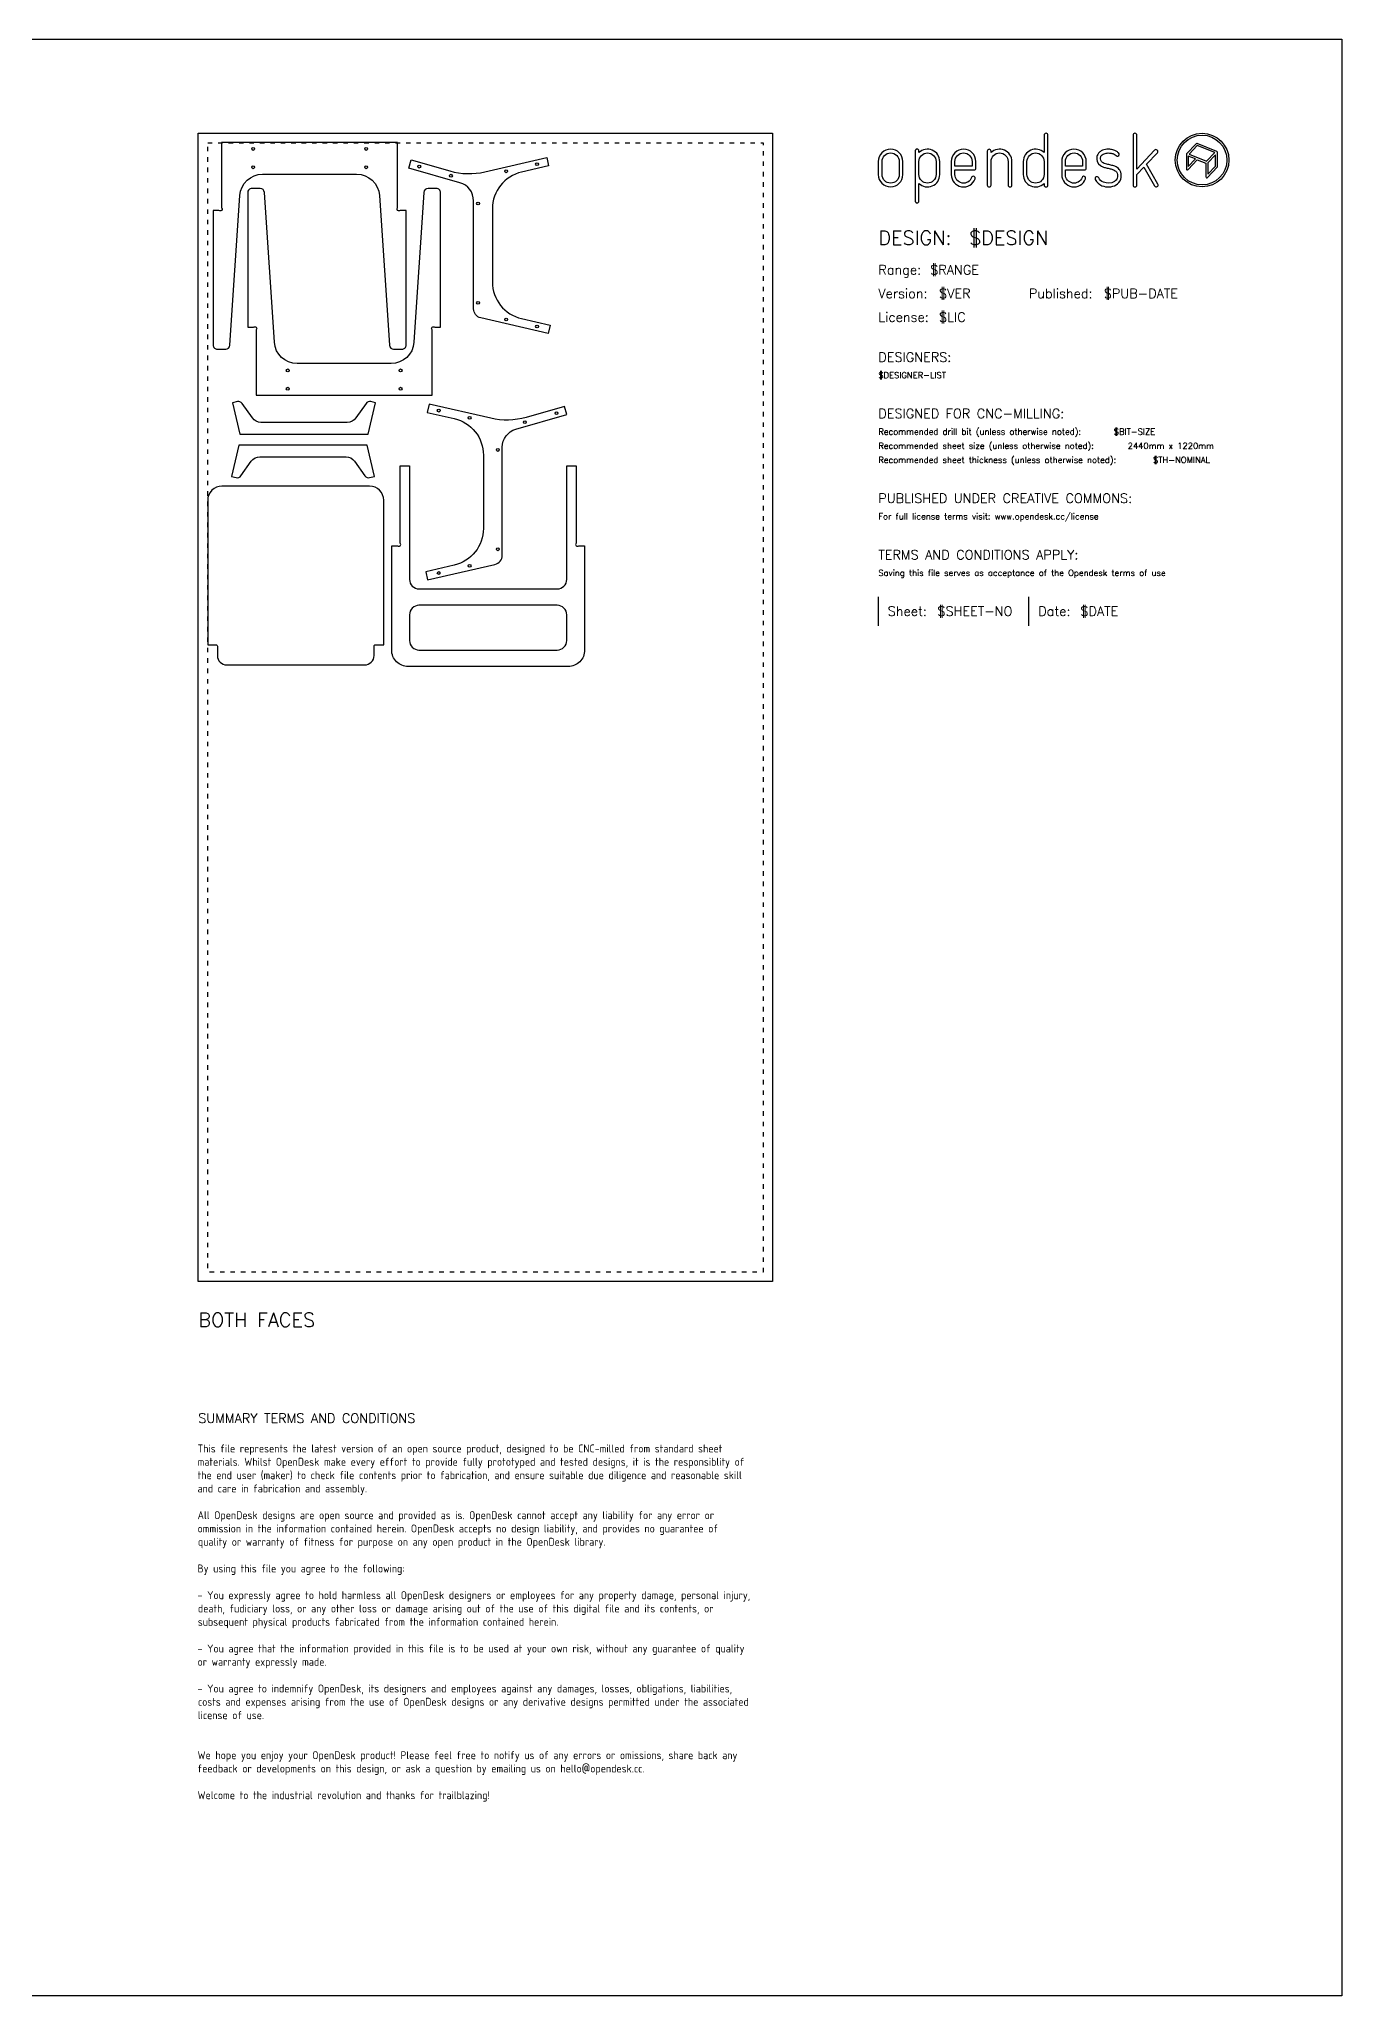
# Model space of a CAD drawing. Extents: x -297 to 5883, y -307 to 4151.
# Drawn here: x 3115 to 5883, y -7 to 4151 of the extents above; entities that cross this region are included whole.
import ezdxf
from ezdxf.enums import TextEntityAlignment as Align

# ---------------------------------------------------------------- set-up
doc = ezdxf.new("R2010")
doc.units = 0
doc.linetypes.add('DGN_STYLE_5', pattern=[22.17944, 9.505474, -12.673965])
for name, color, linetype in [('00-NOPRINT_TEXT', 7, 'CONTINUOUS'), ('00_NOPRINT_TOLERANCE', 7, 'DGN_STYLE_5'), ('BOARD_$TH-NOMINAL', 3, 'CONTINUOUS'), ('HOLE_6MM_DIAM_18MM_DEEP', 220, 'CONTINUOUS'), ('TOP_CUTOUT_18MM_INSIDE', 173, 'CONTINUOUS'), ('TOP_CUTOUT_18MM_OUTSIDE', 31, 'CONTINUOUS')]:
    doc.layers.add(name, color=color, linetype=linetype)
doc.styles.add('OD-ISOCP-17', font='isocp.shx', dxfattribs={"height": 17})
doc.styles.add('OD-SIMPLEX-13', font='simplex.shx', dxfattribs={"height": 13})
doc.styles.add('OD-SIMPLEX-20', font='simplex.shx', dxfattribs={"height": 20})
doc.styles.add('OD-SIMPLEX-30', font='simplex.shx', dxfattribs={"height": 30})

msp = doc.modelspace()

# ---------------------------------------------------------------- linework, layer by layer
at = {"layer": '00-NOPRINT_TEXT', "color": 7}
for p, q in [((4898, 2965.8), (4898, 2904)), ((5217.8, 2904), (5217.8, 2965.8))]:
    msp.add_line(p, q, dxfattribs=at)
at = {"layer": '00-NOPRINT_TEXT', "flags": 128}
msp.add_lwpolyline([(3, 4150.7), (5883, 4150.7), (5883, -7.3), (3, -7.3)], close=True, dxfattribs=at)
at = {"layer": '00-NOPRINT_TEXT'}
for points in [[(5206, 3862.9, 0.662711), (5250.3, 3844.1), (5250.3, 3840.7, 1), (5258.3, 3840.7), (5258.3, 3946.8, 1), (5250.3, 3946.8), (5250.3, 3909.5, 0.662711), (5206, 3890.7)], [(5462.1, 3878.8), (5485.1, 3838.8, 1), (5492, 3842.7), (5467.8, 3884.8), (5490.9, 3909.3, 1), (5485.1, 3914.8), (5447.3, 3874.7), (5447.3, 3946.8, 1), (5439.4, 3946.8), (5439.4, 3840.7, 1), (5447.3, 3840.7), (5447.3, 3863.1)], [(4898, 3890.7), (4898, 3862.9, 1), (4950.2, 3862.9), (4950.2, 3890.7, 1)], [(4942.3, 3890.7), (4942.3, 3862.9, -1), (4905.9, 3862.9), (4905.9, 3890.7, -1)], [(5028.6, 3890.7, 0.662711), (4984.3, 3909.5), (4984.3, 3912.9, 1), (4976.3, 3912.9), (4976.3, 3806.8, 1), (4984.3, 3806.8), (4984.3, 3844.1, 0.662711), (5028.6, 3862.9)], [(4984.3, 3890.7, -1), (5020.7, 3890.7), (5020.7, 3862.9, -1), (4984.3, 3862.9)], [(5105.3, 3890.7, 1), (5053, 3890.7), (5053, 3862.9, 0.839291), (5103.7, 3854, 1), (5096.2, 3856.7, -0.839291), (5060.9, 3862.9), (5060.9, 3872.9), (5101.3, 3872.9, 0.414214), (5105.3, 3876.9)], [(5097.3, 3880.8), (5060.9, 3880.8), (5060.9, 3890.7, -1), (5097.3, 3890.7)], [(5181.8, 3890.7, 0.662711), (5137.5, 3909.5), (5137.5, 3912.9, 1), (5129.6, 3912.9), (5129.6, 3840.7, 1), (5137.5, 3840.7), (5137.5, 3890.7, -1), (5173.9, 3890.7), (5173.9, 3840.7, 1), (5181.8, 3840.7)], [(5250.3, 3862.9, -1), (5213.9, 3862.9), (5213.9, 3890.7, -1), (5250.3, 3890.7)], [(5339.9, 3890.7, 1), (5287.6, 3890.7), (5287.6, 3862.9, 0.839291), (5338.3, 3854, 1), (5330.9, 3856.7, -0.839291), (5295.6, 3862.9), (5295.6, 3872.9), (5335.9, 3872.9, 0.414214), (5339.9, 3876.9)], [(5332, 3880.8), (5295.6, 3880.8), (5295.6, 3890.7, -1), (5332, 3890.7)], [(5403.1, 3913, 0.045707), (5398.6, 3915, 0.040194), (5393.8, 3916.2, 0.040556), (5386.5, 3916.8, 0.094973), (5374.6, 3914.5, 0.070872), (5368.8, 3911.2, 0.048346), (5366.1, 3908.6, 0.04488), (5364.1, 3905.9, 0.072273), (5362.4, 3901.3, 0.309308), (5369.9, 3882.1, 0.053458), (5375, 3879.4, 0.041245), (5382, 3877.3, -0.005863), (5390.4, 3875.3, -0.030773), (5397.7, 3873, -0.132607), (5403.8, 3868.6, -0.093408), (5405.4, 3865.6, -0.14847), (5405.5, 3855.4, -0.201639), (5399.5, 3847.9, -0.222831), (5376.2, 3846.7, -0.190617), (5366.3, 3856.1, 1), (5359, 3852.8, 0.190617), (5373.2, 3839.3, 0.222831), (5403.2, 3840.9, 0.201639), (5413.1, 3853.2, 0.14847), (5413, 3868, 0.093408), (5410, 3873.5, 0.132607), (5400.5, 3880.5, 0.030773), (5392.3, 3883, 0.005863), (5383.7, 3885, -0.041245), (5377.9, 3886.8, -0.053458), (5374.4, 3888.7, -0.305258), (5370.1, 3899.4, -0.07419), (5371, 3901.9, -0.042878), (5372.1, 3903.4, -0.048346), (5373.6, 3904.9, -0.070872), (5377.6, 3907.1, -0.094973), (5386.5, 3908.9, -0.040556), (5392.5, 3908.4, -0.040194), (5396.1, 3907.5, -0.045707), (5399.3, 3906.1, -0.062202), (5403.1, 3903.3, 1), (5408.5, 3909.1, 0.062202)], [(5618.1, 3878.6, 0.190898), (5618.6, 3880), (5618.6, 3910.4, 0.306072), (5617.3, 3912.3), (5575.8, 3929, 0.309065), (5573.5, 3928.5), (5553.1, 3906.8, 0.190898), (5552.5, 3905.4), (5552.5, 3875, 0.679405), (5556.1, 3873.6), (5575.8, 3894.6), (5594.1, 3887.3), (5594.1, 3858.3, 0.679405), (5597.6, 3856.8)]]:
    msp.add_lwpolyline(points, format="xyb", close=True, dxfattribs=at)
for points in [[(5595.6, 3891.1), (5613, 3909.6), (5575.6, 3924.7), (5558.2, 3906.2)], [(5556.6, 3902.3), (5556.6, 3880.2), (5571.7, 3896.3)], [(5598.2, 3863.5), (5614.5, 3880.8), (5614.5, 3905.2), (5598.2, 3887.8)]]:
    msp.add_lwpolyline(points, close=True, dxfattribs=at)
for radius in [57, 52.9]:
    msp.add_circle((5585.9, 3893.8), radius, dxfattribs=at)
at = {"layer": '00_NOPRINT_TOLERANCE', "flags": 128}
for points in [[(3453, 3950.7), (4673, 3950.7), (4673, 1510.7), (3453, 1510.7)], [(3473, 3930.7), (4653, 3930.7), (4653, 1530.7), (3473, 1530.7)]]:
    msp.add_lwpolyline(points, close=True, dxfattribs=at)
at = {"layer": 'BOARD_$TH-NOMINAL', "flags": 128}
msp.add_lwpolyline([(3453, 3950.7), (4673, 3950.7), (4673, 1510.7), (3453, 1510.7)], close=True, dxfattribs=at)
at = {"layer": 'HOLE_6MM_DIAM_18MM_DEEP'}
for centre in [(3569.6, 3917.3), (3809.6, 3917.3), (3569.6, 3878.4), (3809.6, 3878.4), (3922.6, 3879.9), (4107.2, 3869.9), (4172.8, 3885), (3989.9, 3860.5), (4047.4, 3801.5), (4047.4, 3590.3), (4107.2, 3555.1), (4172.8, 3540), (3642.9, 3446.8), (3642.9, 3407.9), (3882.9, 3446.8), (3882.9, 3407.9), (3963.9, 3361.3), (4029.5, 3346.2), (4146.8, 3336.8), (4214.1, 3356.1), (4089.3, 3277.8), (4089.3, 3066.6), (3963.9, 3016.3), (4029.5, 3031.4)]:
    msp.add_circle(centre, 3, dxfattribs=at)
at = {"layer": 'TOP_CUTOUT_18MM_INSIDE'}
msp.add_lwpolyline([(3901.9, 2927.6), (3901.9, 2872.6, 0.414214), (3921.9, 2852.6), (4215.9, 2852.6, 0.414214), (4235.9, 2872.6), (4235.9, 2927.6, 0.414214), (4215.9, 2947.6), (3921.9, 2947.6, 0.414214)], format="xyb", close=True, dxfattribs=at)
at = {"layer": 'TOP_CUTOUT_18MM_OUTSIDE'}
for points in [[(3484.6, 3500.7, 0.414214), (3493.6, 3491.7), (3511.2, 3491.7, 0.394837), (3520.1, 3500.1), (3541.4, 3818.7, -0.394837), (3589.6, 3863.8), (3689.6, 3863.8), (3789.5, 3863.8, -0.394837), (3837.8, 3818.7), (3859, 3500.1, 0.394837), (3868, 3491.7), (3885.6, 3491.7, 0.414214), (3894.6, 3500.7), (3894.6, 3786.7), (3882.2, 3786.7, -1), (3876.6, 3792.3), (3876.6, 3930.8), (3502.6, 3930.8), (3502.6, 3792.3, -1), (3496.9, 3786.7), (3484.6, 3786.7)], [(4053.4, 3558.3, -0.349216), (4037.9, 3577.8), (4037.9, 3807.3, 0.334595), (4009, 3845.7), (3900.4, 3876.8), (3905.4, 3894.1), (3987.2, 3870.7, 0.127216), (4062.2, 3868.7), (4193.3, 3899), (4197.3, 3881.4), (4139.9, 3868.2, 0.349216), (4077.9, 3790.2), (4077.9, 3634.8, 0.349216), (4139.9, 3556.8), (4200.5, 3542.8), (4196.5, 3525.3)], [(3967.9, 3824.5, 0.414214), (3958.9, 3833.5), (3941.3, 3833.5, 0.394837), (3932.3, 3825.1), (3911.1, 3506.5, -0.394837), (3862.8, 3461.4), (3762.9, 3461.4), (3662.9, 3461.4, -0.394837), (3614.7, 3506.5), (3593.4, 3825.1, 0.394837), (3584.5, 3833.5), (3566.9, 3833.5, 0.414214), (3557.9, 3824.5), (3557.9, 3538.5), (3570.2, 3538.5, -1), (3575.9, 3532.9), (3575.9, 3394.4), (3949.9, 3394.4), (3949.9, 3532.9, -1), (3955.5, 3538.5), (3967.9, 3538.5)], [(3526, 3378.2), (3541.4, 3311.3), (3814, 3311.3), (3829.5, 3378.2), (3819.3, 3380.6, 0.304389), (3809.5, 3376.8), (3787.5, 3345.7, -0.243398), (3769.4, 3336.3), (3677.7, 3336.3), (3586.1, 3336.3, -0.243398), (3567.9, 3345.7), (3545.9, 3376.8, 0.304389), (3536.1, 3380.6)], [(4083.3, 3034.6, 0.349216), (4098.8, 3054.1), (4098.8, 3283.5, -0.334595), (4127.8, 3322), (4236.3, 3353.1), (4231.4, 3370.4), (4149.6, 3347, -0.127216), (4074.5, 3345), (3943.4, 3375.3), (3939.4, 3357.7), (3996.8, 3344.5, -0.349216), (4058.8, 3266.5), (4058.8, 3111, -0.349216), (3996.8, 3033.1), (3936.2, 3019.1), (3940.2, 3001.6)], [(3827.2, 3221.3), (3811.7, 3288.2), (3539.1, 3288.2), (3523.7, 3221.3), (3533.8, 3219, 0.304389), (3543.6, 3222.7), (3565.6, 3253.8, -0.243398), (3583.8, 3263.2), (3675.4, 3263.2), (3767.1, 3263.2, -0.243398), (3785.2, 3253.8), (3807.2, 3222.7, 0.304389), (3817, 3219)], [(3881.9, 3243.8), (3901.9, 3243.8), (3901.9, 3002.6, 0.414214), (3921.9, 2982.6), (4215.9, 2982.6, 0.414214), (4235.9, 3002.6), (4235.9, 3243.8), (4255.9, 3243.8), (4255.9, 3079.9, 1), (4261.5, 3074.3), (4273.9, 3074.3), (4273.9, 2852.6, -0.414214), (4238.9, 2817.6), (3898.9, 2817.6, -0.414214), (3863.9, 2852.6), (3863.9, 3074.3), (3876.2, 3074.3, 1), (3881.9, 3079.9)], [(3829.5, 2863.8), (3847, 2863.8), (3847, 3171, 0.414214), (3817, 3201), (3503, 3201, 0.414214), (3473, 3171), (3473, 2863.8), (3490.5, 2863.8, -0.414214), (3493.5, 2860.8), (3493.5, 2841, 0.414214), (3513.5, 2821), (3806.5, 2821, 0.414214), (3826.5, 2841), (3826.5, 2860.8, -0.414214)]]:
    msp.add_lwpolyline(points, format="xyb", close=True, dxfattribs=at)

# ---------------------------------------------------------------- texts
at = {"layer": '00-NOPRINT_TEXT'}
for s, height, style, p in [('DESIGN:', 30, 'OD-SIMPLEX-30', (4898, 3713.7)), ('$DESIGN', 30, 'OD-SIMPLEX-30', (5090.8, 3713.7)), ('Range:', 20, 'OD-SIMPLEX-20', (4898, 3650.7)), ('$RANGE', 20, 'OD-SIMPLEX-20', (5008.3, 3650.7)), ('Version:', 20, 'OD-SIMPLEX-20', (4898, 3600.4)), ('$VER', 20, 'OD-SIMPLEX-20', (5027.1, 3600.4)), ('Published:', 20, 'OD-SIMPLEX-20', (5217.8, 3600.4)), ('$PUB-DATE', 20, 'OD-SIMPLEX-20', (5377.1, 3600.4)), ('License:', 20, 'OD-SIMPLEX-20', (4898, 3550.1)), ('$LIC', 20, 'OD-SIMPLEX-20', (5027.1, 3550.1)), ('DESIGNERS:', 20, 'OD-SIMPLEX-20', (4898, 3465.1)), ('$DESIGNER-LIST', 13, 'OD-SIMPLEX-13', (4898, 3430.1)), ('DESIGNED FOR CNC-MILLING:', 20, 'OD-SIMPLEX-20', (4898, 3345.1)), ('Recommended drill bit (unless otherwise noted):', 13, 'OD-SIMPLEX-13', (4898, 3310.1)), ('Recommended sheet size (unless otherwise noted):', 13, 'OD-SIMPLEX-13', (4898, 3280.1)), ('$BIT-SIZE', 13, 'OD-SIMPLEX-13', (5398.4, 3310.1)), ('2440mm x 1220mm', 13, 'OD-SIMPLEX-13', (5427.9, 3280.1)), ('Recommended sheet thickness (unless otherwise noted):', 13, 'OD-SIMPLEX-13', (4898, 3250.1)), ('$TH-NOMINAL', 13, 'OD-SIMPLEX-13', (5481.8, 3250.1)), ('PUBLISHED UNDER CREATIVE COMMONS:', 20, 'OD-SIMPLEX-20', (4898, 3165.1)), ('For full license terms visit: www.opendesk.cc/license', 13, 'OD-SIMPLEX-13', (4898, 3130.1)), ('TERMS AND CONDITIONS APPLY:', 20, 'OD-SIMPLEX-20', (4898, 3045.1)), ('Saving this file serves as acceptance of the Opendesk terms of use ', 13, 'OD-SIMPLEX-13', (4898, 3010.1)), ('Sheet:', 20, 'OD-SIMPLEX-20', (4918, 2925.1)), ('$SHEET-NO', 20, 'OD-SIMPLEX-20', (5023.6, 2925.1)), ('Date:', 20, 'OD-SIMPLEX-20', (5237.8, 2925.1)), ('$DATE', 20, 'OD-SIMPLEX-20', (5327.4, 2925.1))]:
    msp.add_text(s, height=height, dxfattribs=dict(at, style=style)).set_placement(p)
at = {"layer": '00-NOPRINT_TEXT', "color": 7}
for s, height, style, p in [('BOTH FACES', 30, 'OD-SIMPLEX-30', (3453, 1444.1)), ('SUMMARY TERMS AND CONDITIONS', 20, 'OD-SIMPLEX-20', (3453, 1230.2))]:
    msp.add_text(s, height=height, rotation=360, dxfattribs=dict(at, style=style)).set_placement(p, align=Align.TOP_LEFT)
at = {"layer": '00-NOPRINT_TEXT', "color": 7, "style": 'OD-ISOCP-17'}
for s, p in [('This file represents the latest version of an open source product, designed to be CNC-milled from standard sheet', (3451.4, 1147.4)), ('materials. Whilst OpenDesk make every effort to provide fully prototyped and tested designs, it is the responsiblity of', (3451.4, 1119.1)), ('the end user (maker) to check file contents prior to fabrication, and ensure suitable due diligence and reasonable skill', (3451.4, 1090.7)), ('and care in fabrication and assembly.', (3451.4, 1062.4)), ('All OpenDesk designs are open source and provided as is. OpenDesk cannot accept any liability for any error or', (3451.4, 1005.7)), ('ommission in the information contained herein. OpenDesk accepts no design liability, and provides no guarantee of', (3451.4, 977.4)), ('quality or warranty of fitness for purpose on any open product in the OpenDesk library.', (3452.1, 949.1)), ('By using this file you agree to the following:', (3451.4, 892.4)), ('- You expressly agree to hold harmless all OpenDesk designers or employees for any property damage, personal injury,', (3451.4, 835.7)), ('subsequent physical products fabricated from the information contained herein.', (3452, 779.1)), ('death, fudiciary loss, or any other loss or damage arising out of the use of this digital file and its contents, or', (3452.1, 807.4)), ('- You agree that the information provided in this file is to be used at your own risk, without any guarantee of quality', (3451.4, 722.4)), ('or warranty expressly made.', (3451.4, 694.1)), ('- You agree to indemnify OpenDesk, its designers and employees against any damages, losses, obligations, liabilities,', (3451.4, 637.4)), ('costs and expenses arising from the use of OpenDesk designs or any derivative designs permitted under the associated', (3452.1, 609.1)), ('license of use.', (3451.8, 580.7)), ('We hope you enjoy your OpenDesk product! Please feel free to notify us of any errors or omissions, share back any', (3451.4, 495.7)), ('feedback or developments on this design, or ask a question by emailing us on hello@opendesk.cc.', (3451.4, 467.4)), ('Welcome to the industrial revolution and thanks for trailblazing!', (3451.4, 410.7))]:
    msp.add_text(s, height=17, rotation=360, dxfattribs=at).set_placement(p)

doc.saveas('drawing.dxf')
